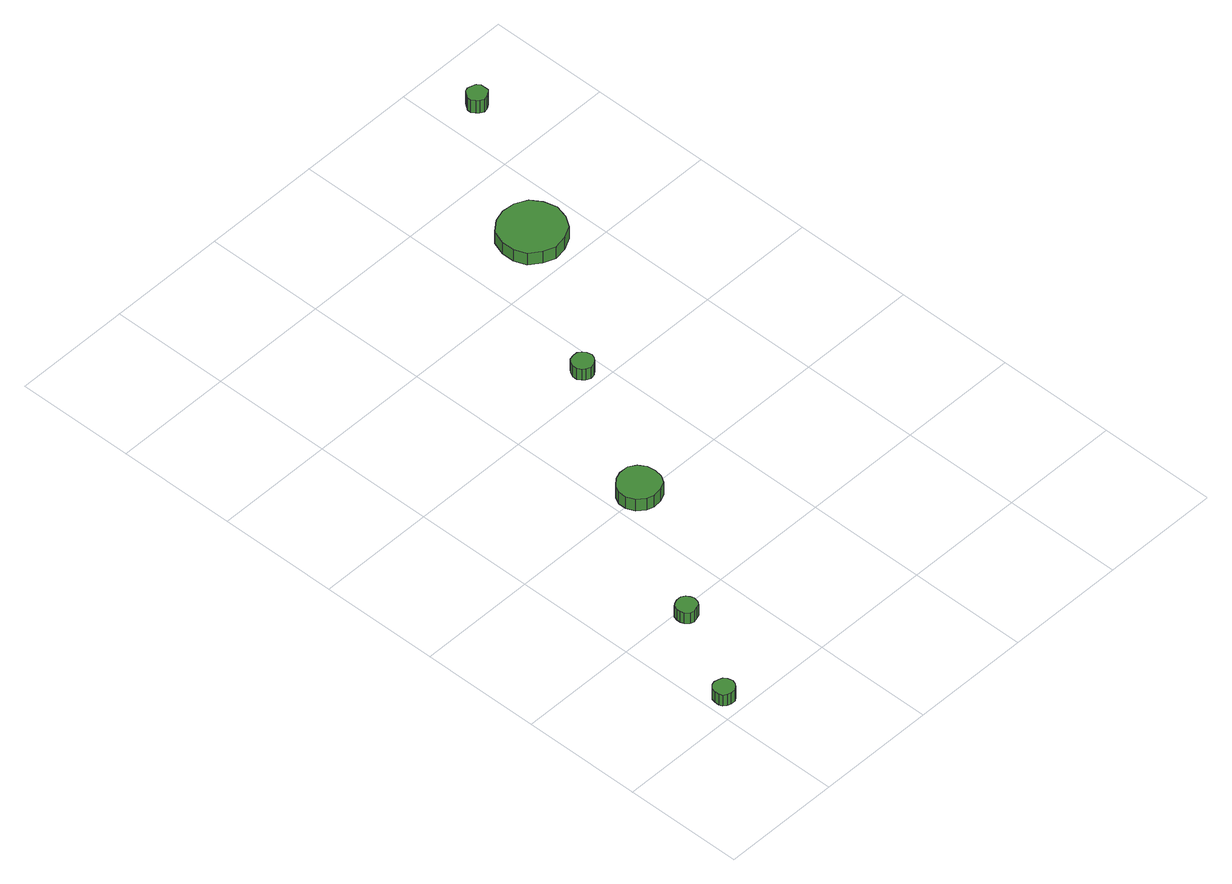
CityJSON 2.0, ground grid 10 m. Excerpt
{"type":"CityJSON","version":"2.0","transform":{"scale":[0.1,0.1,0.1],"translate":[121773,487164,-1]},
"CityObjects":{
"tree1":{"type":"SolitaryVegetationObject","attributes":{"function":"something"},"geometry":[{"type":"MultiSurface","lod":"1","boundaries":[[[0,1,2,3,4,5,6,7,8,9,10,11,12,13,14]],[[15,16,17,18,19,20,21,22,23,24,25,26,27,28,29]],[[0,29,28,1]],[[1,28,27,2]],[[2,27,26,3]],[[3,26,25,4]],[[4,25,24,5]],[[5,24,23,6]],[[6,23,22,7]],[[7,22,21,8]],[[8,21,20,9]],[[9,20,19,10]],[[10,19,18,11]],[[11,18,17,12]],[[12,17,16,13]],[[13,16,15,14]],[[14,15,29,0]]]}]},
"tree2":{"type":"SolitaryVegetationObject","attributes":{"function":"something"},"geometry":[{"type":"MultiSurface","lod":"1","boundaries":[[[30,31,32,33,34,35,36,37,38,39,40,41,42,43,44]],[[45,46,47,48,49,50,51,52,53,54,55,56,57,58,59]],[[30,59,58,31]],[[31,58,57,32]],[[32,57,56,33]],[[33,56,55,34]],[[34,55,54,35]],[[35,54,53,36]],[[36,53,52,37]],[[37,52,51,38]],[[38,51,50,39]],[[39,50,49,40]],[[40,49,48,41]],[[41,48,47,42]],[[42,47,46,43]],[[43,46,45,44]],[[44,45,59,30]]]}]},
"tree3":{"type":"SolitaryVegetationObject","attributes":{"function":"something"},"geometry":[{"type":"MultiSurface","lod":"1","boundaries":[[[60,61,62,63,64,65,66,67,68,69,70,71,72,73,74]],[[75,76,77,78,79,80,81,82,83,84,85,86,87,88,89]],[[60,89,88,61]],[[61,88,87,62]],[[62,87,86,63]],[[63,86,85,64]],[[64,85,84,65]],[[65,84,83,66]],[[66,83,82,67]],[[67,82,81,68]],[[68,81,80,69]],[[69,80,79,70]],[[70,79,78,71]],[[71,78,77,72]],[[72,77,76,73]],[[73,76,75,74]],[[74,75,89,60]]]}]},
"tree4":{"type":"SolitaryVegetationObject","attributes":{"function":"something"},"geometry":[{"type":"MultiSurface","lod":"1","boundaries":[[[90,91,92,93,94,95,96,97,98,99,100,101,102,103,104]],[[105,106,107,108,109,110,111,112,113,114,115,116,117,118,119]],[[90,119,118,91]],[[91,118,117,92]],[[92,117,116,93]],[[93,116,115,94]],[[94,115,114,95]],[[95,114,113,96]],[[96,113,112,97]],[[97,112,111,98]],[[98,111,110,99]],[[99,110,109,100]],[[100,109,108,101]],[[101,108,107,102]],[[102,107,106,103]],[[103,106,105,104]],[[104,105,119,90]]]}]},
"tree5":{"type":"SolitaryVegetationObject","attributes":{"function":"something"},"geometry":[{"type":"MultiSurface","lod":"1","boundaries":[[[120,121,122,123,124,125,126,127,128,129,130,131,132,133,134]],[[135,136,137,138,139,140,141,142,143,144,145,146,147,148,149]],[[120,149,148,121]],[[121,148,147,122]],[[122,147,146,123]],[[123,146,145,124]],[[124,145,144,125]],[[125,144,143,126]],[[126,143,142,127]],[[127,142,141,128]],[[128,141,140,129]],[[129,140,139,130]],[[130,139,138,131]],[[131,138,137,132]],[[132,137,136,133]],[[133,136,135,134]],[[134,135,149,120]]]}]},
"tree6":{"type":"SolitaryVegetationObject","attributes":{"function":"something"},"geometry":[{"type":"MultiSurface","lod":"1","boundaries":[[[150,151,152,153,154,155,156,157,158,159,160,161,162,163,164]],[[165,166,167,168,169,170,171,172,173,174,175,176,177,178,179]],[[150,179,178,151]],[[151,178,177,152]],[[152,177,176,153]],[[153,176,175,154]],[[154,175,174,155]],[[155,174,173,156]],[[156,173,172,157]],[[157,172,171,158]],[[158,171,170,159]],[[159,170,169,160]],[[160,169,168,161]],[[161,168,167,162]],[[162,167,166,163]],[[163,166,165,164]],[[164,165,179,150]]]}]}
},
"vertices":[
[24,17,16],[23,21,16],[21,24,16],[18,25,16],[14,26,16],[11,25,16],[8,22,16],[7,19,16],[7,15,16],[8,12,16],[11,10,16],[14,9,16],[18,9,16],[21,11,16],[23,14,16],[23,14,5],[21,11,5],[18,9,5],[14,9,5],[11,10,5],[8,12,5],[7,15,5],[7,19,5],[8,22,5],[11,25,5],[14,26,5],[18,25,5],[21,24,5],[23,21,5],[24,17,5],
[66,94,16],[65,97,16],[63,100,16],[60,102,16],[56,102,16],[53,101,16],[50,99,16],[49,95,16],[49,92,16],[50,89,16],[53,86,16],[56,85,16],[60,86,16],[63,87,16],[65,90,16],[65,90,5],[63,87,5],[60,86,5],[56,85,5],[53,86,5],[50,89,5],[49,92,5],[49,95,5],[50,99,5],[53,101,5],[56,102,5],[60,102,5],[63,100,5],[65,97,5],[66,94,5],
[140,202,17],[139,209,17],[135,215,17],[129,219,17],[121,219,17],[115,217,17],[109,212,17],[106,206,17],[106,199,17],[109,192,17],[115,187,17],[121,185,17],[129,186,17],[135,189,17],[139,195,17],[139,195,5],[135,189,5],[129,186,5],[121,185,5],[115,187,5],[109,192,5],[106,199,5],[106,206,5],[109,212,5],[115,217,5],[121,219,5],[129,219,5],[135,215,5],[139,209,5],[140,202,5],
[195,316,16],[194,320,16],[192,323,16],[189,325,16],[185,325,16],[181,324,16],[179,322,16],[177,318,16],[177,314,16],[179,311,16],[181,309,16],[185,307,16],[189,308,16],[192,310,16],[194,313,16],[194,313,5],[192,310,5],[189,308,5],[185,307,5],[181,309,5],[179,311,5],[177,314,5],[177,318,5],[179,322,5],[181,324,5],[185,325,5],[189,325,5],[192,323,5],[194,320,5],[195,316,5],
[286,435,17],[283,446,17],[277,455,17],[267,460,17],[256,461,17],[246,458,17],[237,451,17],[233,440,17],[233,429,17],[237,419,17],[246,412,17],[256,408,17],[267,410,17],[277,415,17],[283,424,17],[283,424,5],[277,415,5],[267,410,5],[256,408,5],[246,412,5],[237,419,5],[233,429,5],[233,440,5],[237,451,5],[246,458,5],[256,461,5],[267,460,5],[277,455,5],[283,446,5],[286,435,5],
[337,555,19],[337,558,19],[335,561,19],[332,562,19],[328,563,19],[325,562,19],[323,559,19],[321,556,19],[321,553,19],[323,550,19],[325,548,19],[328,546,19],[332,547,19],[335,549,19],[337,551,19],[337,551,6],[335,549,6],[332,547,6],[328,546,6],[325,548,6],[323,550,6],[321,553,6],[321,556,6],[323,559,6],[325,562,6],[328,563,6],[332,562,6],[335,561,6],[337,558,6],[337,555,6]
]}
